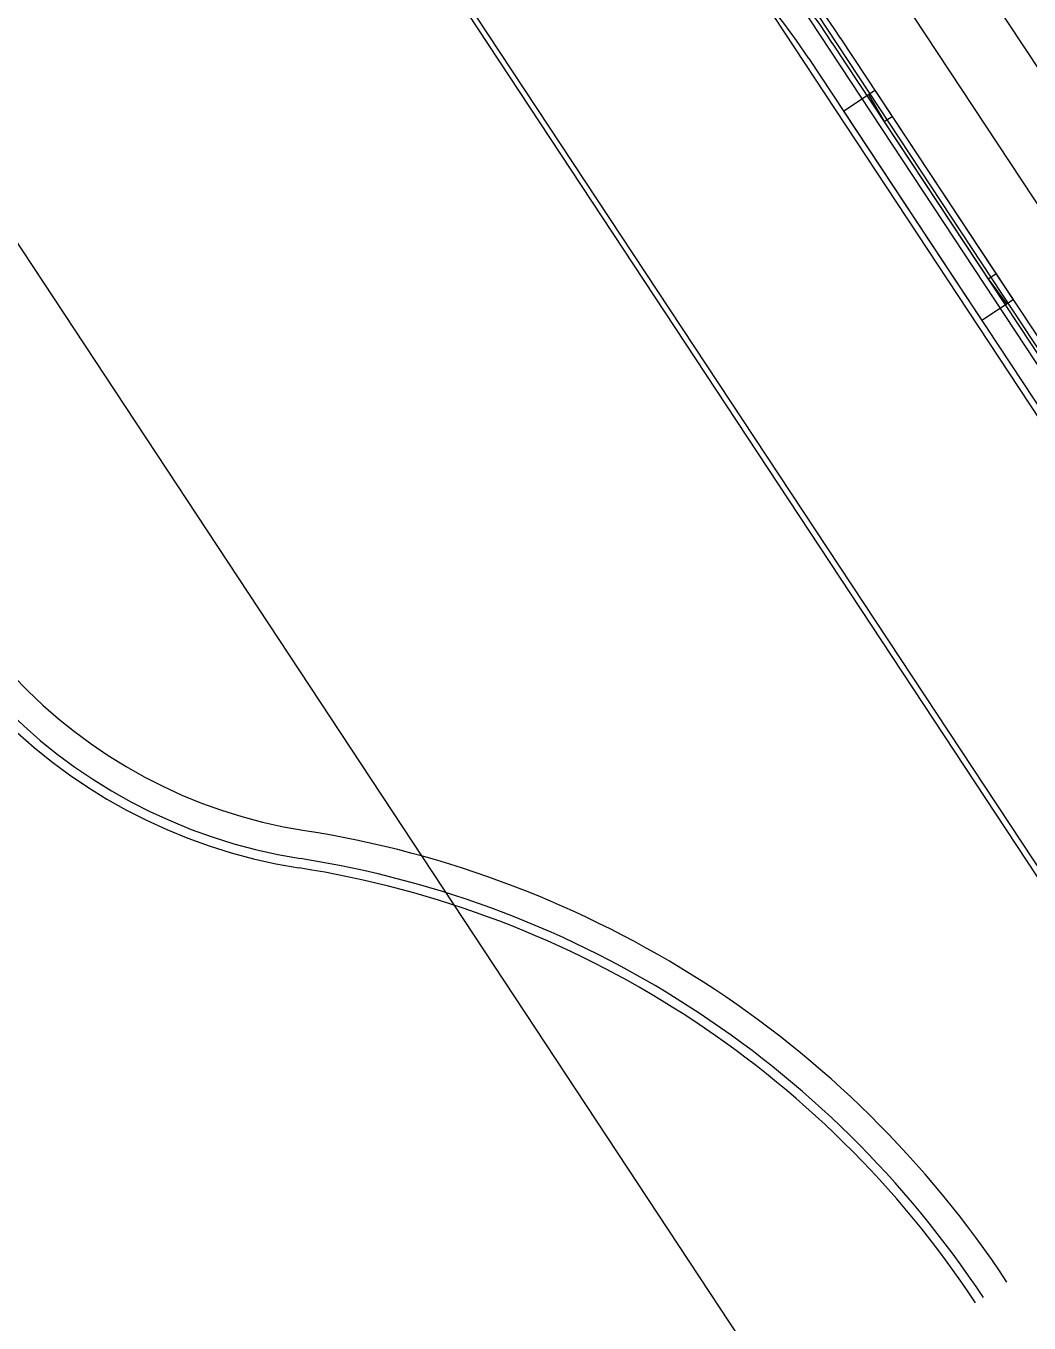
# Model space of a CAD drawing. Header units: metres. Extents: x 302064 to 305578, y 6265466 to 6271990.
# Drawn here: x 302962.17 to 302978.15, y 6265549.95 to 6265570.6 of the extents above; entities that cross this region are included whole.
import ezdxf

# ---------------------------------------------------------------- set-up
doc = ezdxf.new("R2010")
doc.units = ezdxf.units.M
doc.layers.get('0').update_dxf_attribs({"color": 6})
for name, color, linetype in [('BDY', 252, 'Continuous'), ('DEVELOP', 2, 'Continuous'), ('ROAD_KERB', 253, 'Continuous'), ('ROAD_KERB-BACK', 8, 'Continuous'), ('ROAD_KERB-LIP', 8, 'Continuous'), ('XR01255_CC_DES$0$FOOTPATH', 252, 'Continuous'), ('XR01255_CC_DES$0$ROAD_CONTROL', 252, 'Continuous'), ('XR01255_CC_DES$0$ROAD_KERB', 252, 'Continuous'), ('XR01255_CC_DES$0$ROAD_KERB-BACK', 252, 'Continuous'), ('XR01255_CC_DES$0$ROAD_KERB-LIP', 252, 'Continuous'), ('XR01255_CC_LOT_LAYOUT$0$F_LOT', 252, 'Continuous')]:
    doc.layers.add(name, color=color, linetype=linetype)

# ---------------------------------------------------------------- blocks, each defined once
blk = doc.blocks.new('A$C6F1F0823')
at = {"layer": 'BDY'}
blk.add_line((3.882, 91.562), (64.346, 0), dxfattribs=at)
at = {"layer": 'ROAD_KERB'}
blk.add_line((15.803, 81.676), (67.828, 2.893), dxfattribs=at)
blk.add_lwpolyline([(16.354, 80.841), (18.559, 77.503)], dxfattribs=at)
blk.add_lwpolyline([(16.354, 80.841), (18.559, 77.503)], dxfattribs=at)
blk.add_lwpolyline([(16.354, 80.841), (18.559, 77.503)], dxfattribs=at)
blk.add_lwpolyline([(16.354, 80.841), (18.559, 77.503)], dxfattribs=at)
blk.add_lwpolyline([(16.354, 80.841), (18.559, 77.503)], dxfattribs=at)
blk.add_lwpolyline([(16.354, 80.841), (18.559, 77.503)], dxfattribs=at)
blk.add_lwpolyline([(16.354, 80.841), (18.559, 77.503)], dxfattribs=at)
blk.add_lwpolyline([(16.354, 80.841), (18.559, 77.503)], dxfattribs=at)
blk.add_lwpolyline([(16.354, 80.841), (18.559, 77.503)], dxfattribs=at)
blk.add_lwpolyline([(16.354, 80.841), (18.559, 77.503)], dxfattribs=at)
blk.add_lwpolyline([(16.354, 80.841), (18.559, 77.503)], dxfattribs=at)
blk.add_lwpolyline([(16.354, 80.841), (18.559, 77.503)], dxfattribs=at)
blk.add_lwpolyline([(16.354, 80.841), (18.559, 77.503)], dxfattribs=at)
blk.add_lwpolyline([(16.354, 80.841), (18.559, 77.503)], dxfattribs=at)
blk.add_lwpolyline([(16.354, 80.841), (18.559, 77.503)], dxfattribs=at)
blk.add_lwpolyline([(16.354, 80.841), (18.559, 77.503)], dxfattribs=at)
blk.add_lwpolyline([(16.354, 80.841), (18.559, 77.503)], dxfattribs=at)
blk.add_lwpolyline([(16.354, 80.841), (18.559, 77.503)], dxfattribs=at)
blk.add_lwpolyline([(16.354, 80.841), (18.559, 77.503)], dxfattribs=at)
blk.add_lwpolyline([(16.354, 80.841), (18.559, 77.503)], dxfattribs=at)
blk.add_lwpolyline([(16.354, 80.841), (18.559, 77.503)], dxfattribs=at)
blk.add_lwpolyline([(16.354, 80.841), (18.559, 77.503)], dxfattribs=at)
blk.add_lwpolyline([(16.354, 80.841), (18.559, 77.503)], dxfattribs=at)
blk.add_lwpolyline([(16.354, 80.841), (18.559, 77.503)], dxfattribs=at)
blk.add_lwpolyline([(16.354, 80.841), (18.559, 77.503)], dxfattribs=at)
blk.add_lwpolyline([(16.354, 80.841), (18.559, 77.503)], dxfattribs=at)
blk.add_lwpolyline([(16.354, 80.841), (18.559, 77.503)], dxfattribs=at)
blk.add_lwpolyline([(16.354, 80.841), (18.559, 77.503)], dxfattribs=at)
blk.add_lwpolyline([(16.354, 80.841), (18.559, 77.503)], dxfattribs=at)
blk.add_lwpolyline([(16.354, 80.841), (18.559, 77.503)], dxfattribs=at)
blk.add_lwpolyline([(16.354, 80.841), (18.559, 77.503)], dxfattribs=at)
blk.add_lwpolyline([(16.354, 80.841), (18.559, 77.503)], dxfattribs=at)
blk.add_lwpolyline([(16.354, 80.841), (18.559, 77.503)], dxfattribs=at)
blk.add_lwpolyline([(16.354, 80.841), (18.559, 77.503)], dxfattribs=at)
blk.add_lwpolyline([(16.354, 80.841), (18.559, 77.503)], dxfattribs=at)
blk.add_lwpolyline([(16.354, 80.841), (18.559, 77.503)], dxfattribs=at)
blk.add_lwpolyline([(16.354, 80.841), (18.559, 77.503)], dxfattribs=at)
blk.add_lwpolyline([(16.354, 80.841), (18.559, 77.503)], dxfattribs=at)
blk.add_lwpolyline([(16.354, 80.841), (18.559, 77.503)], dxfattribs=at)
blk.add_lwpolyline([(16.354, 80.841), (18.559, 77.503)], dxfattribs=at)
blk.add_lwpolyline([(16.354, 80.841), (18.559, 77.503)], dxfattribs=at)
blk.add_lwpolyline([(16.354, 80.841), (18.559, 77.503)], dxfattribs=at)
blk.add_lwpolyline([(16.354, 80.841), (18.559, 77.503)], dxfattribs=at)
blk.add_lwpolyline([(16.354, 80.841), (18.559, 77.503)], dxfattribs=at)
blk.add_lwpolyline([(16.354, 80.841), (18.559, 77.503)], dxfattribs=at)
blk.add_lwpolyline([(16.354, 80.841), (18.559, 77.503)], dxfattribs=at)
blk.add_lwpolyline([(16.354, 80.841), (18.559, 77.503)], dxfattribs=at)
blk.add_lwpolyline([(16.354, 80.841), (18.559, 77.503)], dxfattribs=at)
blk.add_lwpolyline([(16.354, 80.841), (18.559, 77.503)], dxfattribs=at)
blk.add_lwpolyline([(16.354, 80.841), (18.559, 77.503)], dxfattribs=at)
for centre, radius, start, end in [((8.647, 77.089), 8.5, 32.6185, 261.1013), ((4.858, 52.883), 16, 33.4393, 81.1013)]:
    blk.add_arc(centre, radius, start, end, dxfattribs=at)
at = {"layer": 'ROAD_KERB-BACK'}
blk.add_line((15.928, 81.759), (68.227, 2.562), dxfattribs=at)
for points in [[(16.379, 80.858), (16.63, 80.424)], [(16.379, 80.858), (16.63, 80.424)], [(16.379, 80.858), (16.63, 80.424)], [(16.379, 80.858), (16.63, 80.424)], [(16.379, 80.858), (16.63, 80.424)], [(16.379, 80.858), (16.63, 80.424)], [(16.379, 80.858), (16.63, 80.424)], [(16.379, 80.858), (16.63, 80.424)], [(16.379, 80.858), (16.63, 80.424)], [(16.379, 80.858), (16.63, 80.424)], [(16.379, 80.858), (16.63, 80.424)], [(16.379, 80.858), (16.63, 80.424)], [(16.379, 80.858), (16.63, 80.424)], [(16.379, 80.858), (16.63, 80.424)], [(16.379, 80.858), (16.63, 80.424)], [(16.379, 80.858), (16.63, 80.424)], [(16.379, 80.858), (16.63, 80.424)], [(16.379, 80.858), (16.63, 80.424)], [(16.379, 80.858), (16.63, 80.424)], [(16.379, 80.858), (16.63, 80.424)], [(16.379, 80.858), (16.63, 80.424)], [(16.379, 80.858), (16.63, 80.424)], [(16.379, 80.858), (16.63, 80.424)], [(16.379, 80.858), (16.63, 80.424)], [(16.379, 80.858), (16.63, 80.424)], [(16.379, 80.858), (16.63, 80.424)], [(16.379, 80.858), (16.63, 80.424)], [(16.379, 80.858), (16.63, 80.424)], [(16.379, 80.858), (16.63, 80.424)], [(16.379, 80.858), (16.63, 80.424)], [(16.379, 80.858), (16.63, 80.424)], [(16.379, 80.858), (16.63, 80.424)], [(16.379, 80.858), (16.63, 80.424)], [(16.379, 80.858), (16.63, 80.424)], [(16.379, 80.858), (16.63, 80.424)], [(16.379, 80.858), (16.63, 80.424)], [(16.379, 80.858), (16.63, 80.424)], [(16.379, 80.858), (16.63, 80.424)], [(16.379, 80.858), (16.63, 80.424)], [(16.379, 80.858), (16.63, 80.424)], [(16.379, 80.858), (16.63, 80.424)], [(16.379, 80.858), (16.63, 80.424)], [(16.379, 80.858), (16.63, 80.424)], [(16.379, 80.858), (16.63, 80.424)], [(16.379, 80.858), (16.63, 80.424)], [(16.379, 80.858), (16.63, 80.424)], [(16.379, 80.858), (16.63, 80.424)], [(16.379, 80.858), (16.63, 80.424)], [(16.379, 80.858), (16.63, 80.424)], [(16.379, 80.858), (16.63, 80.424)], [(16.479, 80.924), (18.684, 77.586)], [(16.479, 80.924), (18.684, 77.586)], [(16.479, 80.924), (18.684, 77.586)], [(16.479, 80.924), (18.684, 77.586)], [(16.479, 80.924), (18.684, 77.586)], [(16.479, 80.924), (18.684, 77.586)], [(16.479, 80.924), (18.684, 77.586)], [(16.479, 80.924), (18.684, 77.586)], [(16.479, 80.924), (18.684, 77.586)], [(16.479, 80.924), (18.684, 77.586)], [(16.479, 80.924), (18.684, 77.586)], [(16.479, 80.924), (18.684, 77.586)], [(16.479, 80.924), (18.684, 77.586)], [(16.479, 80.924), (18.684, 77.586)], [(16.479, 80.924), (18.684, 77.586)], [(16.479, 80.924), (18.684, 77.586)], [(16.479, 80.924), (18.684, 77.586)], [(16.479, 80.924), (18.684, 77.586)], [(16.479, 80.924), (18.684, 77.586)], [(16.479, 80.924), (18.684, 77.586)], [(16.479, 80.924), (18.684, 77.586)], [(16.479, 80.924), (18.684, 77.586)], [(16.479, 80.924), (18.684, 77.586)], [(16.479, 80.924), (18.684, 77.586)], [(16.479, 80.924), (18.684, 77.586)], [(16.479, 80.924), (18.684, 77.586)], [(16.479, 80.924), (18.684, 77.586)], [(16.479, 80.924), (18.684, 77.586)], [(16.479, 80.924), (18.684, 77.586)], [(16.479, 80.924), (18.684, 77.586)], [(16.479, 80.924), (18.684, 77.586)], [(16.479, 80.924), (18.684, 77.586)], [(16.479, 80.924), (18.684, 77.586)], [(16.479, 80.924), (18.684, 77.586)], [(16.479, 80.924), (18.684, 77.586)], [(16.479, 80.924), (18.684, 77.586)], [(16.479, 80.924), (18.684, 77.586)], [(16.479, 80.924), (18.684, 77.586)], [(16.479, 80.924), (18.684, 77.586)], [(16.479, 80.924), (18.684, 77.586)], [(16.479, 80.924), (18.684, 77.586)], [(16.479, 80.924), (18.684, 77.586)], [(16.479, 80.924), (18.684, 77.586)], [(16.479, 80.924), (18.684, 77.586)], [(16.479, 80.924), (18.684, 77.586)], [(16.479, 80.924), (18.684, 77.586)], [(16.479, 80.924), (18.684, 77.586)], [(16.479, 80.924), (18.684, 77.586)], [(16.479, 80.924), (18.684, 77.586)], [(16.479, 80.924), (18.684, 77.586)], [(16.63, 80.424), (16.755, 80.507)], [(16.63, 80.424), (16.755, 80.507)], [(16.63, 80.424), (16.755, 80.507)], [(16.63, 80.424), (16.755, 80.507)], [(16.63, 80.424), (16.755, 80.507)], [(16.63, 80.424), (16.755, 80.507)], [(16.63, 80.424), (16.755, 80.507)], [(16.63, 80.424), (16.755, 80.507)], [(16.63, 80.424), (16.755, 80.507)], [(16.63, 80.424), (16.755, 80.507)], [(16.63, 80.424), (16.755, 80.507)], [(16.63, 80.424), (16.755, 80.507)], [(16.63, 80.424), (16.755, 80.507)], [(16.63, 80.424), (16.755, 80.507)], [(16.63, 80.424), (16.755, 80.507)], [(16.63, 80.424), (16.755, 80.507)], [(16.63, 80.424), (16.755, 80.507)], [(16.63, 80.424), (16.755, 80.507)], [(16.63, 80.424), (16.755, 80.507)], [(16.63, 80.424), (16.755, 80.507)], [(16.63, 80.424), (16.755, 80.507)], [(16.63, 80.424), (16.755, 80.507)], [(16.63, 80.424), (16.755, 80.507)], [(16.63, 80.424), (16.755, 80.507)], [(16.63, 80.424), (16.755, 80.507)], [(16.63, 80.424), (16.755, 80.507)], [(16.63, 80.424), (16.755, 80.507)], [(16.63, 80.424), (16.755, 80.507)], [(16.63, 80.424), (16.755, 80.507)], [(16.63, 80.424), (16.755, 80.507)], [(16.63, 80.424), (16.755, 80.507)], [(16.63, 80.424), (16.755, 80.507)], [(16.63, 80.424), (16.755, 80.507)], [(16.63, 80.424), (16.755, 80.507)], [(16.63, 80.424), (16.755, 80.507)], [(16.63, 80.424), (16.755, 80.507)], [(16.63, 80.424), (16.755, 80.507)], [(16.63, 80.424), (16.755, 80.507)], [(16.63, 80.424), (16.755, 80.507)], [(16.63, 80.424), (16.755, 80.507)], [(16.63, 80.424), (16.755, 80.507)], [(16.63, 80.424), (16.755, 80.507)], [(16.63, 80.424), (16.755, 80.507)], [(16.63, 80.424), (16.755, 80.507)], [(16.63, 80.424), (16.755, 80.507)], [(16.63, 80.424), (16.755, 80.507)], [(16.63, 80.424), (16.755, 80.507)], [(16.63, 80.424), (16.755, 80.507)], [(16.63, 80.424), (16.755, 80.507)], [(16.63, 80.424), (16.755, 80.507)], [(18.283, 77.921), (18.408, 78.003)], [(18.283, 77.921), (18.408, 78.003)], [(18.283, 77.921), (18.408, 78.003)], [(18.283, 77.921), (18.408, 78.003)], [(18.283, 77.921), (18.408, 78.003)], [(18.283, 77.921), (18.408, 78.003)], [(18.283, 77.921), (18.408, 78.003)], [(18.283, 77.921), (18.408, 78.003)], [(18.283, 77.921), (18.408, 78.003)], [(18.283, 77.921), (18.408, 78.003)], [(18.283, 77.921), (18.408, 78.003)], [(18.283, 77.921), (18.408, 78.003)], [(18.283, 77.921), (18.408, 78.003)], [(18.283, 77.921), (18.408, 78.003)], [(18.283, 77.921), (18.408, 78.003)], [(18.283, 77.921), (18.408, 78.003)], [(18.283, 77.921), (18.408, 78.003)], [(18.283, 77.921), (18.408, 78.003)], [(18.283, 77.921), (18.408, 78.003)], [(18.283, 77.921), (18.408, 78.003)], [(18.283, 77.921), (18.408, 78.003)], [(18.283, 77.921), (18.408, 78.003)], [(18.283, 77.921), (18.408, 78.003)], [(18.283, 77.921), (18.408, 78.003)], [(18.283, 77.921), (18.408, 78.003)], [(18.283, 77.921), (18.408, 78.003)], [(18.283, 77.921), (18.408, 78.003)], [(18.283, 77.921), (18.408, 78.003)], [(18.283, 77.921), (18.408, 78.003)], [(18.283, 77.921), (18.408, 78.003)], [(18.283, 77.921), (18.408, 78.003)], [(18.283, 77.921), (18.408, 78.003)], [(18.283, 77.921), (18.408, 78.003)], [(18.283, 77.921), (18.408, 78.003)], [(18.283, 77.921), (18.408, 78.003)], [(18.283, 77.921), (18.408, 78.003)], [(18.283, 77.921), (18.408, 78.003)], [(18.283, 77.921), (18.408, 78.003)], [(18.283, 77.921), (18.408, 78.003)], [(18.283, 77.921), (18.408, 78.003)], [(18.283, 77.921), (18.408, 78.003)], [(18.283, 77.921), (18.408, 78.003)], [(18.283, 77.921), (18.408, 78.003)], [(18.283, 77.921), (18.408, 78.003)], [(18.283, 77.921), (18.408, 78.003)], [(18.283, 77.921), (18.408, 78.003)], [(18.283, 77.921), (18.408, 78.003)], [(18.283, 77.921), (18.408, 78.003)], [(18.283, 77.921), (18.408, 78.003)], [(18.283, 77.921), (18.408, 78.003)], [(18.283, 77.921), (18.584, 77.52)], [(18.283, 77.921), (18.584, 77.52)], [(18.283, 77.921), (18.584, 77.52)], [(18.283, 77.921), (18.584, 77.52)], [(18.283, 77.921), (18.584, 77.52)], [(18.283, 77.921), (18.584, 77.52)], [(18.283, 77.921), (18.584, 77.52)], [(18.283, 77.921), (18.584, 77.52)], [(18.283, 77.921), (18.584, 77.52)], [(18.283, 77.921), (18.584, 77.52)], [(18.283, 77.921), (18.584, 77.52)], [(18.283, 77.921), (18.584, 77.52)], [(18.283, 77.921), (18.584, 77.52)], [(18.283, 77.921), (18.584, 77.52)], [(18.283, 77.921), (18.584, 77.52)], [(18.283, 77.921), (18.584, 77.52)], [(18.283, 77.921), (18.584, 77.52)], [(18.283, 77.921), (18.584, 77.52)], [(18.283, 77.921), (18.584, 77.52)], [(18.283, 77.921), (18.584, 77.52)], [(18.283, 77.921), (18.584, 77.52)], [(18.283, 77.921), (18.584, 77.52)], [(18.283, 77.921), (18.584, 77.52)], [(18.283, 77.921), (18.584, 77.52)], [(18.283, 77.921), (18.584, 77.52)], [(18.283, 77.921), (18.584, 77.52)], [(18.283, 77.921), (18.584, 77.52)], [(18.283, 77.921), (18.584, 77.52)], [(18.283, 77.921), (18.584, 77.52)], [(18.283, 77.921), (18.584, 77.52)], [(18.283, 77.921), (18.584, 77.52)], [(18.283, 77.921), (18.584, 77.52)], [(18.283, 77.921), (18.584, 77.52)], [(18.283, 77.921), (18.584, 77.52)], [(18.283, 77.921), (18.584, 77.52)], [(18.283, 77.921), (18.584, 77.52)], [(18.283, 77.921), (18.584, 77.52)], [(18.283, 77.921), (18.584, 77.52)], [(18.283, 77.921), (18.584, 77.52)], [(18.283, 77.921), (18.584, 77.52)], [(18.283, 77.921), (18.584, 77.52)], [(18.283, 77.921), (18.584, 77.52)], [(18.283, 77.921), (18.584, 77.52)], [(18.283, 77.921), (18.584, 77.52)], [(18.283, 77.921), (18.584, 77.52)], [(18.283, 77.921), (18.584, 77.52)], [(18.283, 77.921), (18.584, 77.52)], [(18.283, 77.921), (18.584, 77.52)], [(18.283, 77.921), (18.584, 77.52)], [(18.283, 77.921), (18.584, 77.52)]]:
    blk.add_lwpolyline(points, dxfattribs=at)
for centre, radius, start, end in [((8.647, 77.089), 8.65, 32.6185, 261.1013), ((4.858, 52.883), 15.85, 33.4393, 81.1013)]:
    blk.add_arc(centre, radius, start, end, dxfattribs=at)
at = {"layer": 'ROAD_KERB-LIP'}
blk.add_line((15.428, 81.428), (67.453, 2.645), dxfattribs=at)
for points in [[(15.979, 80.593), (16.479, 80.924)], [(15.979, 80.593), (16.479, 80.924)], [(15.979, 80.593), (16.479, 80.924)], [(15.979, 80.593), (16.479, 80.924)], [(15.979, 80.593), (16.479, 80.924)], [(15.979, 80.593), (16.479, 80.924)], [(15.979, 80.593), (16.479, 80.924)], [(15.979, 80.593), (16.479, 80.924)], [(15.979, 80.593), (16.479, 80.924)], [(15.979, 80.593), (16.479, 80.924)], [(15.979, 80.593), (16.479, 80.924)], [(15.979, 80.593), (16.479, 80.924)], [(15.979, 80.593), (16.479, 80.924)], [(15.979, 80.593), (16.479, 80.924)], [(15.979, 80.593), (16.479, 80.924)], [(15.979, 80.593), (16.479, 80.924)], [(15.979, 80.593), (16.479, 80.924)], [(15.979, 80.593), (16.479, 80.924)], [(15.979, 80.593), (16.479, 80.924)], [(15.979, 80.593), (16.479, 80.924)], [(15.979, 80.593), (16.479, 80.924)], [(15.979, 80.593), (16.479, 80.924)], [(15.979, 80.593), (16.479, 80.924)], [(15.979, 80.593), (16.479, 80.924)], [(15.979, 80.593), (16.479, 80.924)], [(15.979, 80.593), (16.479, 80.924)], [(15.979, 80.593), (16.479, 80.924)], [(15.979, 80.593), (16.479, 80.924)], [(15.979, 80.593), (16.479, 80.924)], [(15.979, 80.593), (16.479, 80.924)], [(15.979, 80.593), (16.479, 80.924)], [(15.979, 80.593), (16.479, 80.924)], [(15.979, 80.593), (16.479, 80.924)], [(15.979, 80.593), (16.479, 80.924)], [(15.979, 80.593), (16.479, 80.924)], [(15.979, 80.593), (16.479, 80.924)], [(15.979, 80.593), (16.479, 80.924)], [(15.979, 80.593), (16.479, 80.924)], [(15.979, 80.593), (16.479, 80.924)], [(15.979, 80.593), (16.479, 80.924)], [(15.979, 80.593), (16.479, 80.924)], [(15.979, 80.593), (16.479, 80.924)], [(15.979, 80.593), (16.479, 80.924)], [(15.979, 80.593), (16.479, 80.924)], [(15.979, 80.593), (16.479, 80.924)], [(15.979, 80.593), (16.479, 80.924)], [(15.979, 80.593), (16.479, 80.924)], [(15.979, 80.593), (16.479, 80.924)], [(15.979, 80.593), (16.479, 80.924)], [(15.979, 80.593), (16.479, 80.924)], [(15.979, 80.593), (18.183, 77.256)], [(15.979, 80.593), (18.183, 77.256)], [(15.979, 80.593), (18.183, 77.256)], [(15.979, 80.593), (18.183, 77.256)], [(15.979, 80.593), (18.183, 77.256)], [(15.979, 80.593), (18.183, 77.256)], [(15.979, 80.593), (18.183, 77.256)], [(15.979, 80.593), (18.183, 77.256)], [(15.979, 80.593), (18.183, 77.256)], [(15.979, 80.593), (18.183, 77.256)], [(15.979, 80.593), (18.183, 77.256)], [(15.979, 80.593), (18.183, 77.256)], [(15.979, 80.593), (18.183, 77.256)], [(15.979, 80.593), (18.183, 77.256)], [(15.979, 80.593), (18.183, 77.256)], [(15.979, 80.593), (18.183, 77.256)], [(15.979, 80.593), (18.183, 77.256)], [(15.979, 80.593), (18.183, 77.256)], [(15.979, 80.593), (18.183, 77.256)], [(15.979, 80.593), (18.183, 77.256)], [(15.979, 80.593), (18.183, 77.256)], [(15.979, 80.593), (18.183, 77.256)], [(15.979, 80.593), (18.183, 77.256)], [(15.979, 80.593), (18.183, 77.256)], [(15.979, 80.593), (18.183, 77.256)], [(15.979, 80.593), (18.183, 77.256)], [(15.979, 80.593), (18.183, 77.256)], [(15.979, 80.593), (18.183, 77.256)], [(15.979, 80.593), (18.183, 77.256)], [(15.979, 80.593), (18.183, 77.256)], [(15.979, 80.593), (18.183, 77.256)], [(15.979, 80.593), (18.183, 77.256)], [(15.979, 80.593), (18.183, 77.256)], [(15.979, 80.593), (18.183, 77.256)], [(15.979, 80.593), (18.183, 77.256)], [(15.979, 80.593), (18.183, 77.256)], [(15.979, 80.593), (18.183, 77.256)], [(15.979, 80.593), (18.183, 77.256)], [(15.979, 80.593), (18.183, 77.256)], [(15.979, 80.593), (18.183, 77.256)], [(15.979, 80.593), (18.183, 77.256)], [(15.979, 80.593), (18.183, 77.256)], [(15.979, 80.593), (18.183, 77.256)], [(15.979, 80.593), (18.183, 77.256)], [(15.979, 80.593), (18.183, 77.256)], [(15.979, 80.593), (18.183, 77.256)], [(15.979, 80.593), (18.183, 77.256)], [(15.979, 80.593), (18.183, 77.256)], [(15.979, 80.593), (18.183, 77.256)], [(15.979, 80.593), (18.183, 77.256)], [(18.684, 77.586), (18.183, 77.256)], [(18.684, 77.586), (18.183, 77.256)], [(18.684, 77.586), (18.183, 77.256)], [(18.684, 77.586), (18.183, 77.256)], [(18.684, 77.586), (18.183, 77.256)], [(18.684, 77.586), (18.183, 77.256)], [(18.684, 77.586), (18.183, 77.256)], [(18.684, 77.586), (18.183, 77.256)], [(18.684, 77.586), (18.183, 77.256)], [(18.684, 77.586), (18.183, 77.256)], [(18.684, 77.586), (18.183, 77.256)], [(18.684, 77.586), (18.183, 77.256)], [(18.684, 77.586), (18.183, 77.256)], [(18.684, 77.586), (18.183, 77.256)], [(18.684, 77.586), (18.183, 77.256)], [(18.684, 77.586), (18.183, 77.256)], [(18.684, 77.586), (18.183, 77.256)], [(18.684, 77.586), (18.183, 77.256)], [(18.684, 77.586), (18.183, 77.256)], [(18.684, 77.586), (18.183, 77.256)], [(18.684, 77.586), (18.183, 77.256)], [(18.684, 77.586), (18.183, 77.256)], [(18.684, 77.586), (18.183, 77.256)], [(18.684, 77.586), (18.183, 77.256)], [(18.684, 77.586), (18.183, 77.256)], [(18.684, 77.586), (18.183, 77.256)], [(18.684, 77.586), (18.183, 77.256)], [(18.684, 77.586), (18.183, 77.256)], [(18.684, 77.586), (18.183, 77.256)], [(18.684, 77.586), (18.183, 77.256)], [(18.684, 77.586), (18.183, 77.256)], [(18.684, 77.586), (18.183, 77.256)], [(18.684, 77.586), (18.183, 77.256)], [(18.684, 77.586), (18.183, 77.256)], [(18.684, 77.586), (18.183, 77.256)], [(18.684, 77.586), (18.183, 77.256)], [(18.684, 77.586), (18.183, 77.256)], [(18.684, 77.586), (18.183, 77.256)], [(18.684, 77.586), (18.183, 77.256)], [(18.684, 77.586), (18.183, 77.256)], [(18.684, 77.586), (18.183, 77.256)], [(18.684, 77.586), (18.183, 77.256)], [(18.684, 77.586), (18.183, 77.256)], [(18.684, 77.586), (18.183, 77.256)], [(18.684, 77.586), (18.183, 77.256)], [(18.684, 77.586), (18.183, 77.256)], [(18.684, 77.586), (18.183, 77.256)], [(18.684, 77.586), (18.183, 77.256)], [(18.684, 77.586), (18.183, 77.256)], [(18.684, 77.586), (18.183, 77.256)]]:
    blk.add_lwpolyline(points, dxfattribs=at)
for centre, radius, start, end in [((8.647, 77.089), 8.05, 32.6185, 261.1013), ((4.858, 52.883), 16.45, 33.4393, 81.1013)]:
    blk.add_arc(centre, radius, start, end, dxfattribs=at)
blk = doc.blocks.new('A$C07AF69C9')
at = {"layer": 'XR01255_CC_DES$0$FOOTPATH'}
for p, q in [((44.725, 113.755), (102.549, 26.097)), ((43.45, 113.509), (101.548, 25.436))]:
    blk.add_line(p, q, dxfattribs=at)
at = {"layer": 'XR01255_CC_DES$0$ROAD_CONTROL'}
blk.add_line((30.694, 122.131), (96.623, 22.188), dxfattribs=at)
at = {"layer": 'XR01255_CC_DES$0$ROAD_KERB'}
blk.add_lwpolyline([(100.379, 24.666), (42.737, 112.046)], dxfattribs=at)
at = {"layer": 'XR01255_CC_DES$0$ROAD_KERB-BACK'}
blk.add_lwpolyline([(100.504, 24.748), (42.862, 112.129)], dxfattribs=at)
at = {"layer": 'XR01255_CC_DES$0$ROAD_KERB-LIP'}
blk.add_lwpolyline([(100.003, 24.418), (42.362, 111.798)], dxfattribs=at)
at = {"layer": 'XR01255_CC_LOT_LAYOUT$0$F_LOT'}
blk.add_lwpolyline([(21.248, 103.762), (25.417, 106.522), (32.339, 105.108), (101.678, -0.004)], dxfattribs=at)
blk.add_blockref('A$C6F1F0823', (32.368, 22.293))

msp = doc.modelspace()

# ---------------------------------------------------------------- block references
at = {"layer": 'DEVELOP'}
msp.add_blockref('A$C07AF69C9', (302926.842, 6265466.359), dxfattribs=at)

doc.saveas('drawing.dxf')
